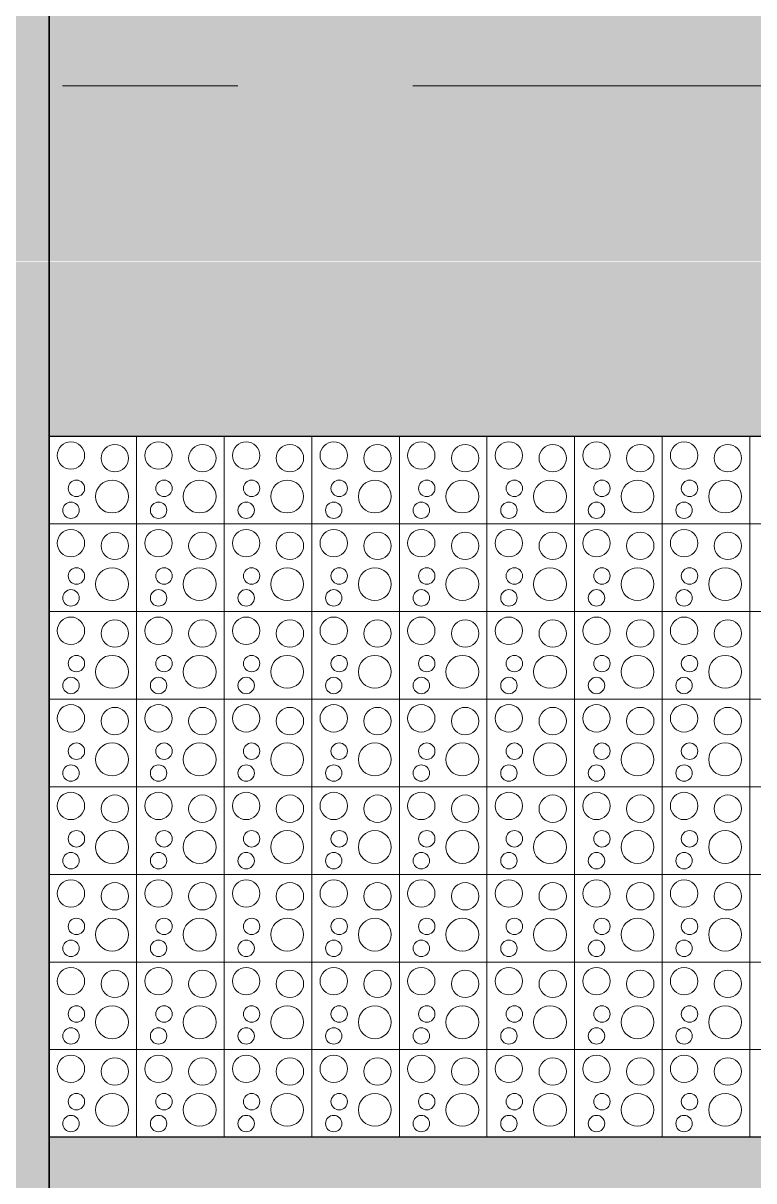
# Model space of a CAD drawing. Header units: inches. Extents: x 6 to 15224, y -733 to 6300.
# Drawn here: x 10577.7 to 10644.5, y 5121 to 5226.7 of the extents above; entities that cross this region are included whole.
import ezdxf

# ---------------------------------------------------------------- set-up
doc = ezdxf.new("R2010")
doc.units = ezdxf.units.IN
doc.header["$MEASUREMENT"] = 0
doc.linetypes.add('Center 1_2_', pattern=[112, 64, -16, 16, -16])
for name, color, linetype, lineweight in [('A-DETL', 90, 'Continuous', 13), ('A-FLOR-LEVL', 51, 'Continuous', 13), ('A-GLAZ', 151, 'Continuous', 25), ('A-WALL', 113, 'Continuous', 25), ('A-WALL-PATT', 111, 'Continuous', 25)]:
    doc.layers.add(name, color=color, linetype=linetype, lineweight=lineweight)

# ---------------------------------------------------------------- blocks, each defined once
blk = doc.blocks.new('WD Breeze Block-TS - 8x16-20237265-EAST ELEVATION')
at = {"layer": 'A-GLAZ', "lineweight": 13}
for p, q in [((1710, 5181), (1710, 5189)), ((1710, 5189), (1710, 5181)), ((1718, 5181), (1718, 5189)), ((1718, 5189), (1718, 5181)), ((1726, 5181), (1726, 5189)), ((1726, 5189), (1726, 5181)), ((1734, 5181), (1734, 5189)), ((1734, 5189), (1734, 5181)), ((1742, 5181), (1742, 5189)), ((1742, 5189), (1742, 5181)), ((1750, 5181), (1750, 5189)), ((1750, 5189), (1750, 5181)), ((1758, 5181), (1758, 5189)), ((1758, 5189), (1758, 5181)), ((1766, 5181), (1766, 5189)), ((1766, 5189), (1766, 5181)), ((1710, 5181), (1702, 5181)), ((1702, 5181), (1710, 5181)), ((1718, 5181), (1710, 5181)), ((1710, 5173), (1710, 5181)), ((1710, 5181), (1718, 5181)), ((1710, 5181), (1710, 5173)), ((1726, 5181), (1718, 5181)), ((1718, 5173), (1718, 5181)), ((1718, 5181), (1726, 5181)), ((1718, 5181), (1718, 5173)), ((1734, 5181), (1726, 5181)), ((1726, 5173), (1726, 5181)), ((1726, 5181), (1734, 5181)), ((1726, 5181), (1726, 5173)), ((1742, 5181), (1734, 5181)), ((1734, 5173), (1734, 5181)), ((1734, 5181), (1742, 5181)), ((1734, 5181), (1734, 5173)), ((1750, 5181), (1742, 5181)), ((1742, 5173), (1742, 5181)), ((1742, 5181), (1750, 5181)), ((1742, 5181), (1742, 5173)), ((1750, 5173), (1750, 5181)), ((1758, 5181), (1750, 5181)), ((1750, 5181), (1758, 5181)), ((1750, 5181), (1750, 5173)), ((1766, 5181), (1758, 5181)), ((1758, 5173), (1758, 5181)), ((1758, 5181), (1766, 5181)), ((1758, 5181), (1758, 5173)), ((1774, 5181), (1766, 5181)), ((1766, 5173), (1766, 5181)), ((1766, 5181), (1774, 5181)), ((1766, 5181), (1766, 5173)), ((1710, 5173), (1702, 5173)), ((1702, 5173), (1710, 5173)), ((1718, 5173), (1710, 5173)), ((1710, 5165), (1710, 5173)), ((1710, 5173), (1718, 5173)), ((1710, 5173), (1710, 5165)), ((1726, 5173), (1718, 5173)), ((1718, 5165), (1718, 5173)), ((1718, 5173), (1726, 5173)), ((1718, 5173), (1718, 5165)), ((1734, 5173), (1726, 5173)), ((1726, 5165), (1726, 5173)), ((1726, 5173), (1734, 5173)), ((1726, 5173), (1726, 5165)), ((1742, 5173), (1734, 5173)), ((1734, 5165), (1734, 5173)), ((1734, 5173), (1742, 5173)), ((1734, 5173), (1734, 5165)), ((1750, 5173), (1742, 5173)), ((1742, 5165), (1742, 5173)), ((1742, 5173), (1750, 5173)), ((1742, 5173), (1742, 5165)), ((1750, 5165), (1750, 5173)), ((1758, 5173), (1750, 5173)), ((1750, 5173), (1758, 5173)), ((1750, 5173), (1750, 5165)), ((1766, 5173), (1758, 5173)), ((1758, 5165), (1758, 5173)), ((1758, 5173), (1766, 5173)), ((1758, 5173), (1758, 5165)), ((1774, 5173), (1766, 5173)), ((1766, 5165), (1766, 5173)), ((1766, 5173), (1774, 5173)), ((1766, 5173), (1766, 5165)), ((1710, 5165), (1702, 5165)), ((1702, 5165), (1710, 5165)), ((1718, 5165), (1710, 5165)), ((1710, 5157), (1710, 5165)), ((1710, 5165), (1718, 5165)), ((1710, 5165), (1710, 5157)), ((1726, 5165), (1718, 5165)), ((1718, 5157), (1718, 5165)), ((1718, 5165), (1726, 5165)), ((1718, 5165), (1718, 5157)), ((1734, 5165), (1726, 5165)), ((1726, 5157), (1726, 5165)), ((1726, 5165), (1734, 5165)), ((1726, 5165), (1726, 5157)), ((1742, 5165), (1734, 5165)), ((1734, 5157), (1734, 5165)), ((1734, 5165), (1742, 5165)), ((1734, 5165), (1734, 5157)), ((1750, 5165), (1742, 5165)), ((1742, 5157), (1742, 5165)), ((1742, 5165), (1750, 5165)), ((1742, 5165), (1742, 5157)), ((1750, 5157), (1750, 5165)), ((1758, 5165), (1750, 5165)), ((1750, 5165), (1758, 5165)), ((1750, 5165), (1750, 5157)), ((1766, 5165), (1758, 5165)), ((1758, 5157), (1758, 5165)), ((1758, 5165), (1766, 5165)), ((1758, 5165), (1758, 5157)), ((1774, 5165), (1766, 5165)), ((1766, 5157), (1766, 5165)), ((1766, 5165), (1774, 5165)), ((1766, 5165), (1766, 5157)), ((1710, 5157), (1702, 5157)), ((1702, 5157), (1710, 5157)), ((1718, 5157), (1710, 5157)), ((1710, 5149), (1710, 5157)), ((1710, 5157), (1718, 5157)), ((1710, 5157), (1710, 5149)), ((1726, 5157), (1718, 5157)), ((1718, 5149), (1718, 5157)), ((1718, 5157), (1726, 5157)), ((1718, 5157), (1718, 5149)), ((1734, 5157), (1726, 5157)), ((1726, 5149), (1726, 5157)), ((1726, 5157), (1734, 5157)), ((1726, 5157), (1726, 5149)), ((1742, 5157), (1734, 5157)), ((1734, 5149), (1734, 5157)), ((1734, 5157), (1742, 5157)), ((1734, 5157), (1734, 5149)), ((1750, 5157), (1742, 5157)), ((1742, 5149), (1742, 5157)), ((1742, 5157), (1750, 5157)), ((1742, 5157), (1742, 5149)), ((1750, 5149), (1750, 5157)), ((1758, 5157), (1750, 5157)), ((1750, 5157), (1758, 5157)), ((1750, 5157), (1750, 5149)), ((1766, 5157), (1758, 5157)), ((1758, 5149), (1758, 5157)), ((1758, 5157), (1766, 5157)), ((1758, 5157), (1758, 5149)), ((1774, 5157), (1766, 5157)), ((1766, 5149), (1766, 5157)), ((1766, 5157), (1774, 5157)), ((1766, 5157), (1766, 5149)), ((1710, 5149), (1702, 5149)), ((1702, 5149), (1710, 5149)), ((1718, 5149), (1710, 5149)), ((1710, 5141), (1710, 5149)), ((1710, 5149), (1718, 5149)), ((1710, 5149), (1710, 5141)), ((1726, 5149), (1718, 5149)), ((1718, 5141), (1718, 5149)), ((1718, 5149), (1726, 5149)), ((1718, 5149), (1718, 5141)), ((1734, 5149), (1726, 5149)), ((1726, 5141), (1726, 5149)), ((1726, 5149), (1734, 5149)), ((1726, 5149), (1726, 5141)), ((1742, 5149), (1734, 5149)), ((1734, 5141), (1734, 5149)), ((1734, 5149), (1742, 5149)), ((1734, 5149), (1734, 5141)), ((1750, 5149), (1742, 5149)), ((1742, 5141), (1742, 5149)), ((1742, 5149), (1750, 5149)), ((1742, 5149), (1742, 5141)), ((1750, 5141), (1750, 5149)), ((1758, 5149), (1750, 5149)), ((1750, 5149), (1758, 5149)), ((1750, 5149), (1750, 5141)), ((1766, 5149), (1758, 5149)), ((1758, 5141), (1758, 5149)), ((1758, 5149), (1766, 5149)), ((1758, 5149), (1758, 5141)), ((1774, 5149), (1766, 5149)), ((1766, 5141), (1766, 5149)), ((1766, 5149), (1774, 5149)), ((1766, 5149), (1766, 5141)), ((1710, 5141), (1702, 5141)), ((1702, 5141), (1710, 5141)), ((1718, 5141), (1710, 5141)), ((1710, 5133), (1710, 5141)), ((1710, 5141), (1718, 5141)), ((1710, 5141), (1710, 5133)), ((1726, 5141), (1718, 5141)), ((1718, 5133), (1718, 5141)), ((1718, 5141), (1726, 5141)), ((1718, 5141), (1718, 5133)), ((1734, 5141), (1726, 5141)), ((1726, 5133), (1726, 5141)), ((1726, 5141), (1734, 5141)), ((1726, 5141), (1726, 5133)), ((1742, 5141), (1734, 5141)), ((1734, 5133), (1734, 5141)), ((1734, 5141), (1742, 5141)), ((1734, 5141), (1734, 5133)), ((1750, 5141), (1742, 5141)), ((1742, 5133), (1742, 5141)), ((1742, 5141), (1750, 5141)), ((1742, 5141), (1742, 5133)), ((1750, 5133), (1750, 5141)), ((1758, 5141), (1750, 5141)), ((1750, 5141), (1758, 5141)), ((1750, 5141), (1750, 5133)), ((1766, 5141), (1758, 5141)), ((1758, 5133), (1758, 5141)), ((1758, 5141), (1766, 5141)), ((1758, 5141), (1758, 5133)), ((1774, 5141), (1766, 5141)), ((1766, 5133), (1766, 5141)), ((1766, 5141), (1774, 5141)), ((1766, 5141), (1766, 5133)), ((1710, 5133), (1702, 5133)), ((1702, 5133), (1710, 5133)), ((1718, 5133), (1710, 5133)), ((1710, 5125), (1710, 5133)), ((1710, 5133), (1718, 5133)), ((1710, 5133), (1710, 5125)), ((1726, 5133), (1718, 5133)), ((1718, 5125), (1718, 5133)), ((1718, 5133), (1726, 5133)), ((1718, 5133), (1718, 5125)), ((1734, 5133), (1726, 5133)), ((1726, 5125), (1726, 5133)), ((1726, 5133), (1734, 5133)), ((1726, 5133), (1726, 5125)), ((1742, 5133), (1734, 5133)), ((1734, 5125), (1734, 5133)), ((1734, 5133), (1742, 5133)), ((1734, 5133), (1734, 5125)), ((1750, 5133), (1742, 5133)), ((1742, 5125), (1742, 5133)), ((1742, 5133), (1750, 5133)), ((1742, 5133), (1742, 5125)), ((1750, 5125), (1750, 5133)), ((1758, 5133), (1750, 5133)), ((1750, 5133), (1758, 5133)), ((1750, 5133), (1750, 5125)), ((1766, 5133), (1758, 5133)), ((1758, 5125), (1758, 5133)), ((1758, 5133), (1766, 5133)), ((1758, 5133), (1758, 5125)), ((1774, 5133), (1766, 5133)), ((1766, 5125), (1766, 5133)), ((1766, 5133), (1774, 5133)), ((1766, 5133), (1766, 5125))]:
    blk.add_line(p, q, dxfattribs=at)
for centre, radius, start, end in [((1704, 5187.25), 1.25, 0, 180), ((1708, 5187), 1.25, 0, 180), ((1712, 5187.25), 1.25, 0, 180), ((1716, 5187), 1.25, 0, 180), ((1720, 5187.25), 1.25, 0, 180), ((1724, 5187), 1.25, 0, 180), ((1728, 5187.25), 1.25, 0, 180), ((1732, 5187), 1.25, 0, 180), ((1736, 5187.25), 1.25, 0, 180), ((1740, 5187), 1.25, 0, 180), ((1744, 5187.25), 1.25, 0, 180), ((1748, 5187), 1.25, 0, 180), ((1752, 5187.25), 1.25, 0, 180), ((1756, 5187), 1.25, 0, 180), ((1760, 5187.25), 1.25, 0, 180), ((1764, 5187), 1.25, 0, 180), ((1704, 5187.25), 1.25, 180, 0), ((1712, 5187.25), 1.25, 180, 0), ((1720, 5187.25), 1.25, 180, 0), ((1728, 5187.25), 1.25, 180, 0), ((1736, 5187.25), 1.25, 180, 0), ((1744, 5187.25), 1.25, 180, 0), ((1752, 5187.25), 1.25, 180, 0), ((1760, 5187.25), 1.25, 180, 0), ((1708, 5187), 1.25, 180, 0), ((1716, 5187), 1.25, 180, 0), ((1724, 5187), 1.25, 180, 0), ((1732, 5187), 1.25, 180, 0), ((1740, 5187), 1.25, 180, 0), ((1748, 5187), 1.25, 180, 0), ((1756, 5187), 1.25, 180, 0), ((1764, 5187), 1.25, 180, 0), ((1704.5, 5184.25), 0.75, 0, 180), ((1707.75, 5183.5), 1.5, 0, 180), ((1712.5, 5184.25), 0.75, 0, 180), ((1715.75, 5183.5), 1.5, 0, 180), ((1720.5, 5184.25), 0.75, 0, 180), ((1723.75, 5183.5), 1.5, 0, 180), ((1728.5, 5184.25), 0.75, 0, 180), ((1731.75, 5183.5), 1.5, 0, 180), ((1736.5, 5184.25), 0.75, 0, 180), ((1739.75, 5183.5), 1.5, 0, 180), ((1744.5, 5184.25), 0.75, 0, 180), ((1747.75, 5183.5), 1.5, 0, 180), ((1752.5, 5184.25), 0.75, 0, 180), ((1755.75, 5183.5), 1.5, 0, 180), ((1760.5, 5184.25), 0.75, 0, 180), ((1763.75, 5183.5), 1.5, 0, 180), ((1704.5, 5184.25), 0.75, 180, 0), ((1712.5, 5184.25), 0.75, 180, 0), ((1720.5, 5184.25), 0.75, 180, 0), ((1728.5, 5184.25), 0.75, 180, 0), ((1736.5, 5184.25), 0.75, 180, 0), ((1744.5, 5184.25), 0.75, 180, 0), ((1752.5, 5184.25), 0.75, 180, 0), ((1760.5, 5184.25), 0.75, 180, 0), ((1704, 5182.25), 0.75, 0, 180), ((1707.75, 5183.5), 1.5, 180, 0), ((1712, 5182.25), 0.75, 0, 180), ((1715.75, 5183.5), 1.5, 180, 0), ((1720, 5182.25), 0.75, 0, 180), ((1723.75, 5183.5), 1.5, 180, 0), ((1728, 5182.25), 0.75, 0, 180), ((1731.75, 5183.5), 1.5, 180, 0), ((1736, 5182.25), 0.75, 0, 180), ((1739.75, 5183.5), 1.5, 180, 0), ((1744, 5182.25), 0.75, 0, 180), ((1747.75, 5183.5), 1.5, 180, 0), ((1752, 5182.25), 0.75, 0, 180), ((1755.75, 5183.5), 1.5, 180, 0), ((1760, 5182.25), 0.75, 0, 180), ((1763.75, 5183.5), 1.5, 180, 0), ((1704, 5182.25), 0.75, 180, 0), ((1712, 5182.25), 0.75, 180, 0), ((1720, 5182.25), 0.75, 180, 0), ((1728, 5182.25), 0.75, 180, 0), ((1736, 5182.25), 0.75, 180, 0), ((1744, 5182.25), 0.75, 180, 0), ((1752, 5182.25), 0.75, 180, 0), ((1760, 5182.25), 0.75, 180, 0), ((1704, 5179.25), 1.25, 0, 180), ((1708, 5179), 1.25, 0, 180), ((1712, 5179.25), 1.25, 0, 180), ((1716, 5179), 1.25, 0, 180), ((1720, 5179.25), 1.25, 0, 180), ((1724, 5179), 1.25, 0, 180), ((1728, 5179.25), 1.25, 0, 180), ((1732, 5179), 1.25, 0, 180), ((1736, 5179.25), 1.25, 0, 180), ((1740, 5179), 1.25, 0, 180), ((1744, 5179.25), 1.25, 0, 180), ((1748, 5179), 1.25, 0, 180), ((1752, 5179.25), 1.25, 0, 180), ((1756, 5179), 1.25, 0, 180), ((1760, 5179.25), 1.25, 0, 180), ((1764, 5179), 1.25, 0, 180), ((1704, 5179.25), 1.25, 180, 0), ((1708, 5179), 1.25, 180, 0), ((1712, 5179.25), 1.25, 180, 0), ((1716, 5179), 1.25, 180, 0), ((1720, 5179.25), 1.25, 180, 0), ((1724, 5179), 1.25, 180, 0), ((1728, 5179.25), 1.25, 180, 0), ((1732, 5179), 1.25, 180, 0), ((1736, 5179.25), 1.25, 180, 0), ((1740, 5179), 1.25, 180, 0), ((1744, 5179.25), 1.25, 180, 0), ((1748, 5179), 1.25, 180, 0), ((1752, 5179.25), 1.25, 180, 0), ((1756, 5179), 1.25, 180, 0), ((1760, 5179.25), 1.25, 180, 0), ((1764, 5179), 1.25, 180, 0), ((1704.5, 5176.25), 0.75, 0, 180), ((1707.75, 5175.5), 1.5, 0, 180), ((1712.5, 5176.25), 0.75, 0, 180), ((1715.75, 5175.5), 1.5, 0, 180), ((1720.5, 5176.25), 0.75, 0, 180), ((1723.75, 5175.5), 1.5, 0, 180), ((1728.5, 5176.25), 0.75, 0, 180), ((1731.75, 5175.5), 1.5, 0, 180), ((1736.5, 5176.25), 0.75, 0, 180), ((1739.75, 5175.5), 1.5, 0, 180), ((1744.5, 5176.25), 0.75, 0, 180), ((1747.75, 5175.5), 1.5, 0, 180), ((1752.5, 5176.25), 0.75, 0, 180), ((1755.75, 5175.5), 1.5, 0, 180), ((1760.5, 5176.25), 0.75, 0, 180), ((1763.75, 5175.5), 1.5, 0, 180), ((1704.5, 5176.25), 0.75, 180, 0), ((1707.75, 5175.5), 1.5, 180, 0), ((1712.5, 5176.25), 0.75, 180, 0), ((1715.75, 5175.5), 1.5, 180, 0), ((1720.5, 5176.25), 0.75, 180, 0), ((1723.75, 5175.5), 1.5, 180, 0), ((1728.5, 5176.25), 0.75, 180, 0), ((1731.75, 5175.5), 1.5, 180, 0), ((1736.5, 5176.25), 0.75, 180, 0), ((1739.75, 5175.5), 1.5, 180, 0), ((1744.5, 5176.25), 0.75, 180, 0), ((1747.75, 5175.5), 1.5, 180, 0), ((1752.5, 5176.25), 0.75, 180, 0), ((1755.75, 5175.5), 1.5, 180, 0), ((1760.5, 5176.25), 0.75, 180, 0), ((1763.75, 5175.5), 1.5, 180, 0), ((1704, 5174.25), 0.75, 0, 180), ((1712, 5174.25), 0.75, 0, 180), ((1720, 5174.25), 0.75, 0, 180), ((1728, 5174.25), 0.75, 0, 180), ((1736, 5174.25), 0.75, 0, 180), ((1744, 5174.25), 0.75, 0, 180), ((1752, 5174.25), 0.75, 0, 180), ((1760, 5174.25), 0.75, 0, 180), ((1704, 5174.25), 0.75, 180, 0), ((1712, 5174.25), 0.75, 180, 0), ((1720, 5174.25), 0.75, 180, 0), ((1728, 5174.25), 0.75, 180, 0), ((1736, 5174.25), 0.75, 180, 0), ((1744, 5174.25), 0.75, 180, 0), ((1752, 5174.25), 0.75, 180, 0), ((1760, 5174.25), 0.75, 180, 0), ((1704, 5171.25), 1.25, 0, 180), ((1712, 5171.25), 1.25, 0, 180), ((1720, 5171.25), 1.25, 0, 180), ((1728, 5171.25), 1.25, 0, 180), ((1736, 5171.25), 1.25, 0, 180), ((1744, 5171.25), 1.25, 0, 180), ((1752, 5171.25), 1.25, 0, 180), ((1760, 5171.25), 1.25, 0, 180), ((1704, 5171.25), 1.25, 180, 0), ((1708, 5171), 1.25, 0, 180), ((1712, 5171.25), 1.25, 180, 0), ((1716, 5171), 1.25, 0, 180), ((1720, 5171.25), 1.25, 180, 0), ((1724, 5171), 1.25, 0, 180), ((1728, 5171.25), 1.25, 180, 0), ((1732, 5171), 1.25, 0, 180), ((1736, 5171.25), 1.25, 180, 0), ((1740, 5171), 1.25, 0, 180), ((1744, 5171.25), 1.25, 180, 0), ((1748, 5171), 1.25, 0, 180), ((1752, 5171.25), 1.25, 180, 0), ((1756, 5171), 1.25, 0, 180), ((1760, 5171.25), 1.25, 180, 0), ((1764, 5171), 1.25, 0, 180), ((1708, 5171), 1.25, 180, 0), ((1716, 5171), 1.25, 180, 0), ((1724, 5171), 1.25, 180, 0), ((1732, 5171), 1.25, 180, 0), ((1740, 5171), 1.25, 180, 0), ((1748, 5171), 1.25, 180, 0), ((1756, 5171), 1.25, 180, 0), ((1764, 5171), 1.25, 180, 0), ((1704.5, 5168.25), 0.75, 0, 180), ((1704.5, 5168.25), 0.75, 180, 0), ((1707.75, 5167.5), 1.5, 0, 180), ((1712.5, 5168.25), 0.75, 0, 180), ((1712.5, 5168.25), 0.75, 180, 0), ((1715.75, 5167.5), 1.5, 0, 180), ((1720.5, 5168.25), 0.75, 0, 180), ((1720.5, 5168.25), 0.75, 180, 0), ((1723.75, 5167.5), 1.5, 0, 180), ((1728.5, 5168.25), 0.75, 0, 180), ((1728.5, 5168.25), 0.75, 180, 0), ((1731.75, 5167.5), 1.5, 0, 180), ((1736.5, 5168.25), 0.75, 0, 180), ((1736.5, 5168.25), 0.75, 180, 0), ((1739.75, 5167.5), 1.5, 0, 180), ((1744.5, 5168.25), 0.75, 0, 180), ((1744.5, 5168.25), 0.75, 180, 0), ((1747.75, 5167.5), 1.5, 0, 180), ((1752.5, 5168.25), 0.75, 0, 180), ((1752.5, 5168.25), 0.75, 180, 0), ((1755.75, 5167.5), 1.5, 0, 180), ((1760.5, 5168.25), 0.75, 0, 180), ((1760.5, 5168.25), 0.75, 180, 0), ((1763.75, 5167.5), 1.5, 0, 180), ((1707.75, 5167.5), 1.5, 180, 0), ((1715.75, 5167.5), 1.5, 180, 0), ((1723.75, 5167.5), 1.5, 180, 0), ((1731.75, 5167.5), 1.5, 180, 0), ((1739.75, 5167.5), 1.5, 180, 0), ((1747.75, 5167.5), 1.5, 180, 0), ((1755.75, 5167.5), 1.5, 180, 0), ((1763.75, 5167.5), 1.5, 180, 0), ((1704, 5166.25), 0.75, 0, 180), ((1704, 5166.25), 0.75, 180, 0), ((1712, 5166.25), 0.75, 0, 180), ((1712, 5166.25), 0.75, 180, 0), ((1720, 5166.25), 0.75, 0, 180), ((1720, 5166.25), 0.75, 180, 0), ((1728, 5166.25), 0.75, 0, 180), ((1728, 5166.25), 0.75, 180, 0), ((1736, 5166.25), 0.75, 0, 180), ((1736, 5166.25), 0.75, 180, 0), ((1744, 5166.25), 0.75, 0, 180), ((1744, 5166.25), 0.75, 180, 0), ((1752, 5166.25), 0.75, 0, 180), ((1752, 5166.25), 0.75, 180, 0), ((1760, 5166.25), 0.75, 0, 180), ((1760, 5166.25), 0.75, 180, 0), ((1704, 5163.25), 1.25, 0, 180), ((1708, 5163), 1.25, 0, 180), ((1712, 5163.25), 1.25, 0, 180), ((1716, 5163), 1.25, 0, 180), ((1720, 5163.25), 1.25, 0, 180), ((1724, 5163), 1.25, 0, 180), ((1728, 5163.25), 1.25, 0, 180), ((1732, 5163), 1.25, 0, 180), ((1736, 5163.25), 1.25, 0, 180), ((1740, 5163), 1.25, 0, 180), ((1744, 5163.25), 1.25, 0, 180), ((1748, 5163), 1.25, 0, 180), ((1752, 5163.25), 1.25, 0, 180), ((1756, 5163), 1.25, 0, 180), ((1760, 5163.25), 1.25, 0, 180), ((1764, 5163), 1.25, 0, 180), ((1704, 5163.25), 1.25, 180, 0), ((1708, 5163), 1.25, 180, 0), ((1712, 5163.25), 1.25, 180, 0), ((1716, 5163), 1.25, 180, 0), ((1720, 5163.25), 1.25, 180, 0), ((1724, 5163), 1.25, 180, 0), ((1728, 5163.25), 1.25, 180, 0), ((1732, 5163), 1.25, 180, 0), ((1736, 5163.25), 1.25, 180, 0), ((1740, 5163), 1.25, 180, 0), ((1744, 5163.25), 1.25, 180, 0), ((1748, 5163), 1.25, 180, 0), ((1752, 5163.25), 1.25, 180, 0), ((1756, 5163), 1.25, 180, 0), ((1760, 5163.25), 1.25, 180, 0), ((1764, 5163), 1.25, 180, 0), ((1704.5, 5160.25), 0.75, 0, 180), ((1707.75, 5159.5), 1.5, 0, 180), ((1712.5, 5160.25), 0.75, 0, 180), ((1715.75, 5159.5), 1.5, 0, 180), ((1720.5, 5160.25), 0.75, 0, 180), ((1723.75, 5159.5), 1.5, 0, 180), ((1728.5, 5160.25), 0.75, 0, 180), ((1731.75, 5159.5), 1.5, 0, 180), ((1736.5, 5160.25), 0.75, 0, 180), ((1739.75, 5159.5), 1.5, 0, 180), ((1744.5, 5160.25), 0.75, 0, 180), ((1747.75, 5159.5), 1.5, 0, 180), ((1752.5, 5160.25), 0.75, 0, 180), ((1755.75, 5159.5), 1.5, 0, 180), ((1760.5, 5160.25), 0.75, 0, 180), ((1763.75, 5159.5), 1.5, 0, 180), ((1704.5, 5160.25), 0.75, 180, 0), ((1712.5, 5160.25), 0.75, 180, 0), ((1720.5, 5160.25), 0.75, 180, 0), ((1728.5, 5160.25), 0.75, 180, 0), ((1736.5, 5160.25), 0.75, 180, 0), ((1744.5, 5160.25), 0.75, 180, 0), ((1752.5, 5160.25), 0.75, 180, 0), ((1760.5, 5160.25), 0.75, 180, 0), ((1704, 5158.25), 0.75, 0, 180), ((1707.75, 5159.5), 1.5, 180, 0), ((1712, 5158.25), 0.75, 0, 180), ((1715.75, 5159.5), 1.5, 180, 0), ((1720, 5158.25), 0.75, 0, 180), ((1723.75, 5159.5), 1.5, 180, 0), ((1728, 5158.25), 0.75, 0, 180), ((1731.75, 5159.5), 1.5, 180, 0), ((1736, 5158.25), 0.75, 0, 180), ((1739.75, 5159.5), 1.5, 180, 0), ((1744, 5158.25), 0.75, 0, 180), ((1747.75, 5159.5), 1.5, 180, 0), ((1752, 5158.25), 0.75, 0, 180), ((1755.75, 5159.5), 1.5, 180, 0), ((1760, 5158.25), 0.75, 0, 180), ((1763.75, 5159.5), 1.5, 180, 0), ((1704, 5158.25), 0.75, 180, 0), ((1712, 5158.25), 0.75, 180, 0), ((1720, 5158.25), 0.75, 180, 0), ((1728, 5158.25), 0.75, 180, 0), ((1736, 5158.25), 0.75, 180, 0), ((1744, 5158.25), 0.75, 180, 0), ((1752, 5158.25), 0.75, 180, 0), ((1760, 5158.25), 0.75, 180, 0), ((1704, 5155.25), 1.25, 0, 180), ((1712, 5155.25), 1.25, 0, 180), ((1720, 5155.25), 1.25, 0, 180), ((1728, 5155.25), 1.25, 0, 180), ((1736, 5155.25), 1.25, 0, 180), ((1744, 5155.25), 1.25, 0, 180), ((1752, 5155.25), 1.25, 0, 180), ((1760, 5155.25), 1.25, 0, 180), ((1708, 5155), 1.25, 0, 180), ((1716, 5155), 1.25, 0, 180), ((1724, 5155), 1.25, 0, 180), ((1732, 5155), 1.25, 0, 180), ((1740, 5155), 1.25, 0, 180), ((1748, 5155), 1.25, 0, 180), ((1756, 5155), 1.25, 0, 180), ((1764, 5155), 1.25, 0, 180), ((1704, 5155.25), 1.25, 180, 0), ((1708, 5155), 1.25, 180, 0), ((1712, 5155.25), 1.25, 180, 0), ((1716, 5155), 1.25, 180, 0), ((1720, 5155.25), 1.25, 180, 0), ((1724, 5155), 1.25, 180, 0), ((1728, 5155.25), 1.25, 180, 0), ((1732, 5155), 1.25, 180, 0), ((1736, 5155.25), 1.25, 180, 0), ((1740, 5155), 1.25, 180, 0), ((1744, 5155.25), 1.25, 180, 0), ((1748, 5155), 1.25, 180, 0), ((1752, 5155.25), 1.25, 180, 0), ((1756, 5155), 1.25, 180, 0), ((1760, 5155.25), 1.25, 180, 0), ((1764, 5155), 1.25, 180, 0), ((1704.5, 5152.25), 0.75, 0, 180), ((1704.5, 5152.25), 0.75, 180, 0), ((1707.75, 5151.5), 1.5, 0, 180), ((1712.5, 5152.25), 0.75, 0, 180), ((1712.5, 5152.25), 0.75, 180, 0), ((1715.75, 5151.5), 1.5, 0, 180), ((1720.5, 5152.25), 0.75, 0, 180), ((1720.5, 5152.25), 0.75, 180, 0), ((1723.75, 5151.5), 1.5, 0, 180), ((1728.5, 5152.25), 0.75, 0, 180), ((1728.5, 5152.25), 0.75, 180, 0), ((1731.75, 5151.5), 1.5, 0, 180), ((1736.5, 5152.25), 0.75, 0, 180), ((1736.5, 5152.25), 0.75, 180, 0), ((1739.75, 5151.5), 1.5, 0, 180), ((1744.5, 5152.25), 0.75, 0, 180), ((1744.5, 5152.25), 0.75, 180, 0), ((1747.75, 5151.5), 1.5, 0, 180), ((1752.5, 5152.25), 0.75, 0, 180), ((1752.5, 5152.25), 0.75, 180, 0), ((1755.75, 5151.5), 1.5, 0, 180), ((1760.5, 5152.25), 0.75, 0, 180), ((1760.5, 5152.25), 0.75, 180, 0), ((1763.75, 5151.5), 1.5, 0, 180), ((1707.75, 5151.5), 1.5, 180, 0), ((1715.75, 5151.5), 1.5, 180, 0), ((1723.75, 5151.5), 1.5, 180, 0), ((1731.75, 5151.5), 1.5, 180, 0), ((1739.75, 5151.5), 1.5, 180, 0), ((1747.75, 5151.5), 1.5, 180, 0), ((1755.75, 5151.5), 1.5, 180, 0), ((1763.75, 5151.5), 1.5, 180, 0), ((1704, 5150.25), 0.75, 0, 180), ((1704, 5150.25), 0.75, 180, 0), ((1712, 5150.25), 0.75, 0, 180), ((1712, 5150.25), 0.75, 180, 0), ((1720, 5150.25), 0.75, 0, 180), ((1720, 5150.25), 0.75, 180, 0), ((1728, 5150.25), 0.75, 0, 180), ((1728, 5150.25), 0.75, 180, 0), ((1736, 5150.25), 0.75, 0, 180), ((1736, 5150.25), 0.75, 180, 0), ((1744, 5150.25), 0.75, 0, 180), ((1744, 5150.25), 0.75, 180, 0), ((1752, 5150.25), 0.75, 0, 180), ((1752, 5150.25), 0.75, 180, 0), ((1760, 5150.25), 0.75, 0, 180), ((1760, 5150.25), 0.75, 180, 0), ((1704, 5147.25), 1.25, 0, 180), ((1708, 5147), 1.25, 0, 180), ((1712, 5147.25), 1.25, 0, 180), ((1716, 5147), 1.25, 0, 180), ((1720, 5147.25), 1.25, 0, 180), ((1724, 5147), 1.25, 0, 180), ((1728, 5147.25), 1.25, 0, 180), ((1732, 5147), 1.25, 0, 180), ((1736, 5147.25), 1.25, 0, 180), ((1740, 5147), 1.25, 0, 180), ((1744, 5147.25), 1.25, 0, 180), ((1748, 5147), 1.25, 0, 180), ((1752, 5147.25), 1.25, 0, 180), ((1756, 5147), 1.25, 0, 180), ((1760, 5147.25), 1.25, 0, 180), ((1764, 5147), 1.25, 0, 180), ((1704, 5147.25), 1.25, 180, 0), ((1708, 5147), 1.25, 180, 0), ((1712, 5147.25), 1.25, 180, 0), ((1716, 5147), 1.25, 180, 0), ((1720, 5147.25), 1.25, 180, 0), ((1724, 5147), 1.25, 180, 0), ((1728, 5147.25), 1.25, 180, 0), ((1732, 5147), 1.25, 180, 0), ((1736, 5147.25), 1.25, 180, 0), ((1740, 5147), 1.25, 180, 0), ((1744, 5147.25), 1.25, 180, 0), ((1748, 5147), 1.25, 180, 0), ((1752, 5147.25), 1.25, 180, 0), ((1756, 5147), 1.25, 180, 0), ((1760, 5147.25), 1.25, 180, 0), ((1764, 5147), 1.25, 180, 0), ((1704.5, 5144.25), 0.75, 0, 180), ((1707.75, 5143.5), 1.5, 0, 180), ((1712.5, 5144.25), 0.75, 0, 180), ((1715.75, 5143.5), 1.5, 0, 180), ((1720.5, 5144.25), 0.75, 0, 180), ((1723.75, 5143.5), 1.5, 0, 180), ((1728.5, 5144.25), 0.75, 0, 180), ((1731.75, 5143.5), 1.5, 0, 180), ((1736.5, 5144.25), 0.75, 0, 180), ((1739.75, 5143.5), 1.5, 0, 180), ((1744.5, 5144.25), 0.75, 0, 180), ((1747.75, 5143.5), 1.5, 0, 180), ((1752.5, 5144.25), 0.75, 0, 180), ((1755.75, 5143.5), 1.5, 0, 180), ((1760.5, 5144.25), 0.75, 0, 180), ((1763.75, 5143.5), 1.5, 0, 180), ((1704.5, 5144.25), 0.75, 180, 0), ((1712.5, 5144.25), 0.75, 180, 0), ((1720.5, 5144.25), 0.75, 180, 0), ((1728.5, 5144.25), 0.75, 180, 0), ((1736.5, 5144.25), 0.75, 180, 0), ((1744.5, 5144.25), 0.75, 180, 0), ((1752.5, 5144.25), 0.75, 180, 0), ((1760.5, 5144.25), 0.75, 180, 0), ((1704, 5142.25), 0.75, 0, 180), ((1707.75, 5143.5), 1.5, 180, 0), ((1712, 5142.25), 0.75, 0, 180), ((1715.75, 5143.5), 1.5, 180, 0), ((1720, 5142.25), 0.75, 0, 180), ((1723.75, 5143.5), 1.5, 180, 0), ((1728, 5142.25), 0.75, 0, 180), ((1731.75, 5143.5), 1.5, 180, 0), ((1736, 5142.25), 0.75, 0, 180), ((1739.75, 5143.5), 1.5, 180, 0), ((1744, 5142.25), 0.75, 0, 180), ((1747.75, 5143.5), 1.5, 180, 0), ((1752, 5142.25), 0.75, 0, 180), ((1755.75, 5143.5), 1.5, 180, 0), ((1760, 5142.25), 0.75, 0, 180), ((1763.75, 5143.5), 1.5, 180, 0), ((1704, 5142.25), 0.75, 180, 0), ((1712, 5142.25), 0.75, 180, 0), ((1720, 5142.25), 0.75, 180, 0), ((1728, 5142.25), 0.75, 180, 0), ((1736, 5142.25), 0.75, 180, 0), ((1744, 5142.25), 0.75, 180, 0), ((1752, 5142.25), 0.75, 180, 0), ((1760, 5142.25), 0.75, 180, 0), ((1704, 5139.25), 1.25, 0, 180), ((1708, 5139), 1.25, 0, 180), ((1712, 5139.25), 1.25, 0, 180), ((1716, 5139), 1.25, 0, 180), ((1720, 5139.25), 1.25, 0, 180), ((1724, 5139), 1.25, 0, 180), ((1728, 5139.25), 1.25, 0, 180), ((1732, 5139), 1.25, 0, 180), ((1736, 5139.25), 1.25, 0, 180), ((1740, 5139), 1.25, 0, 180), ((1744, 5139.25), 1.25, 0, 180), ((1748, 5139), 1.25, 0, 180), ((1752, 5139.25), 1.25, 0, 180), ((1756, 5139), 1.25, 0, 180), ((1760, 5139.25), 1.25, 0, 180), ((1764, 5139), 1.25, 0, 180), ((1704, 5139.25), 1.25, 180, 0), ((1708, 5139), 1.25, 180, 0), ((1712, 5139.25), 1.25, 180, 0), ((1716, 5139), 1.25, 180, 0), ((1720, 5139.25), 1.25, 180, 0), ((1724, 5139), 1.25, 180, 0), ((1728, 5139.25), 1.25, 180, 0), ((1732, 5139), 1.25, 180, 0), ((1736, 5139.25), 1.25, 180, 0), ((1740, 5139), 1.25, 180, 0), ((1744, 5139.25), 1.25, 180, 0), ((1748, 5139), 1.25, 180, 0), ((1752, 5139.25), 1.25, 180, 0), ((1756, 5139), 1.25, 180, 0), ((1760, 5139.25), 1.25, 180, 0), ((1764, 5139), 1.25, 180, 0), ((1704.5, 5136.25), 0.75, 0, 180), ((1707.75, 5135.5), 1.5, 0, 180), ((1712.5, 5136.25), 0.75, 0, 180), ((1715.75, 5135.5), 1.5, 0, 180), ((1720.5, 5136.25), 0.75, 0, 180), ((1723.75, 5135.5), 1.5, 0, 180), ((1728.5, 5136.25), 0.75, 0, 180), ((1731.75, 5135.5), 1.5, 0, 180), ((1736.5, 5136.25), 0.75, 0, 180), ((1739.75, 5135.5), 1.5, 0, 180), ((1744.5, 5136.25), 0.75, 0, 180), ((1747.75, 5135.5), 1.5, 0, 180), ((1752.5, 5136.25), 0.75, 0, 180), ((1755.75, 5135.5), 1.5, 0, 180), ((1760.5, 5136.25), 0.75, 0, 180), ((1763.75, 5135.5), 1.5, 0, 180), ((1704.5, 5136.25), 0.75, 180, 0), ((1707.75, 5135.5), 1.5, 180, 0), ((1712.5, 5136.25), 0.75, 180, 0), ((1715.75, 5135.5), 1.5, 180, 0), ((1720.5, 5136.25), 0.75, 180, 0), ((1723.75, 5135.5), 1.5, 180, 0), ((1728.5, 5136.25), 0.75, 180, 0), ((1731.75, 5135.5), 1.5, 180, 0), ((1736.5, 5136.25), 0.75, 180, 0), ((1739.75, 5135.5), 1.5, 180, 0), ((1744.5, 5136.25), 0.75, 180, 0), ((1747.75, 5135.5), 1.5, 180, 0), ((1752.5, 5136.25), 0.75, 180, 0), ((1755.75, 5135.5), 1.5, 180, 0), ((1760.5, 5136.25), 0.75, 180, 0), ((1763.75, 5135.5), 1.5, 180, 0), ((1704, 5134.25), 0.75, 0, 180), ((1704, 5134.25), 0.75, 180, 0), ((1712, 5134.25), 0.75, 0, 180), ((1712, 5134.25), 0.75, 180, 0), ((1720, 5134.25), 0.75, 0, 180), ((1720, 5134.25), 0.75, 180, 0), ((1728, 5134.25), 0.75, 0, 180), ((1728, 5134.25), 0.75, 180, 0), ((1736, 5134.25), 0.75, 0, 180), ((1736, 5134.25), 0.75, 180, 0), ((1744, 5134.25), 0.75, 0, 180), ((1744, 5134.25), 0.75, 180, 0), ((1752, 5134.25), 0.75, 0, 180), ((1752, 5134.25), 0.75, 180, 0), ((1760, 5134.25), 0.75, 0, 180), ((1760, 5134.25), 0.75, 180, 0), ((1704, 5131.25), 1.25, 0, 180), ((1708, 5131), 1.25, 0, 180), ((1712, 5131.25), 1.25, 0, 180), ((1716, 5131), 1.25, 0, 180), ((1720, 5131.25), 1.25, 0, 180), ((1724, 5131), 1.25, 0, 180), ((1728, 5131.25), 1.25, 0, 180), ((1732, 5131), 1.25, 0, 180), ((1736, 5131.25), 1.25, 0, 180), ((1740, 5131), 1.25, 0, 180), ((1744, 5131.25), 1.25, 0, 180), ((1748, 5131), 1.25, 0, 180), ((1752, 5131.25), 1.25, 0, 180), ((1756, 5131), 1.25, 0, 180), ((1760, 5131.25), 1.25, 0, 180), ((1764, 5131), 1.25, 0, 180), ((1704, 5131.25), 1.25, 180, 0), ((1712, 5131.25), 1.25, 180, 0), ((1720, 5131.25), 1.25, 180, 0), ((1728, 5131.25), 1.25, 180, 0), ((1736, 5131.25), 1.25, 180, 0), ((1744, 5131.25), 1.25, 180, 0), ((1752, 5131.25), 1.25, 180, 0), ((1760, 5131.25), 1.25, 180, 0), ((1708, 5131), 1.25, 180, 0), ((1716, 5131), 1.25, 180, 0), ((1724, 5131), 1.25, 180, 0), ((1732, 5131), 1.25, 180, 0), ((1740, 5131), 1.25, 180, 0), ((1748, 5131), 1.25, 180, 0), ((1756, 5131), 1.25, 180, 0), ((1764, 5131), 1.25, 180, 0), ((1704.5, 5128.25), 0.75, 0, 180), ((1707.75, 5127.5), 1.5, 0, 180), ((1712.5, 5128.25), 0.75, 0, 180), ((1715.75, 5127.5), 1.5, 0, 180), ((1720.5, 5128.25), 0.75, 0, 180), ((1723.75, 5127.5), 1.5, 0, 180), ((1728.5, 5128.25), 0.75, 0, 180), ((1731.75, 5127.5), 1.5, 0, 180), ((1736.5, 5128.25), 0.75, 0, 180), ((1739.75, 5127.5), 1.5, 0, 180), ((1744.5, 5128.25), 0.75, 0, 180), ((1747.75, 5127.5), 1.5, 0, 180), ((1752.5, 5128.25), 0.75, 0, 180), ((1755.75, 5127.5), 1.5, 0, 180), ((1760.5, 5128.25), 0.75, 0, 180), ((1763.75, 5127.5), 1.5, 0, 180), ((1704.5, 5128.25), 0.75, 180, 0), ((1712.5, 5128.25), 0.75, 180, 0), ((1720.5, 5128.25), 0.75, 180, 0), ((1728.5, 5128.25), 0.75, 180, 0), ((1736.5, 5128.25), 0.75, 180, 0), ((1744.5, 5128.25), 0.75, 180, 0), ((1752.5, 5128.25), 0.75, 180, 0), ((1760.5, 5128.25), 0.75, 180, 0), ((1704, 5126.25), 0.75, 0, 180), ((1707.75, 5127.5), 1.5, 180, 0), ((1712, 5126.25), 0.75, 0, 180), ((1715.75, 5127.5), 1.5, 180, 0), ((1720, 5126.25), 0.75, 0, 180), ((1723.75, 5127.5), 1.5, 180, 0), ((1728, 5126.25), 0.75, 0, 180), ((1731.75, 5127.5), 1.5, 180, 0), ((1736, 5126.25), 0.75, 0, 180), ((1739.75, 5127.5), 1.5, 180, 0), ((1744, 5126.25), 0.75, 0, 180), ((1747.75, 5127.5), 1.5, 180, 0), ((1752, 5126.25), 0.75, 0, 180), ((1755.75, 5127.5), 1.5, 180, 0), ((1760, 5126.25), 0.75, 0, 180), ((1763.75, 5127.5), 1.5, 180, 0), ((1704, 5126.25), 0.75, 180, 0), ((1712, 5126.25), 0.75, 180, 0), ((1720, 5126.25), 0.75, 180, 0), ((1728, 5126.25), 0.75, 180, 0), ((1736, 5126.25), 0.75, 180, 0), ((1744, 5126.25), 0.75, 180, 0), ((1752, 5126.25), 0.75, 180, 0), ((1760, 5126.25), 0.75, 180, 0)]:
    blk.add_arc(centre, radius, start, end, dxfattribs=at)

msp = doc.modelspace()

# ---------------------------------------------------------------- hatches: boundary and pattern name
at = {"layer": 'A-WALL-PATT', "lineweight": 13}
h = msp.add_hatch(dxfattribs=at)
h.set_pattern_fill('FP_312', color=256, style=0, pattern_type=2)
h.set_pattern_definition([(0, (11628.117, 5221), (0, 8), []), (90, (11628.117, 5221), (-8, 8), [8, -8])])
h.paths.add_polyline_path([(10463.51838735, 5205), (10483.36692555, 5205), (10483.36692555, 5213), (10532.86692555, 5213), (10532.86692555, 5205), (11636.49192555, 5205), (11636.49192555, 5330.25), (11510.24192555, 5330.25), (11510.24192555, 5320.75), (11484.74192555, 5320.75), (11484.74192555, 5330.25), (11257.6848238, 5330.25), (11257.6848238, 5320.75), (11232.1848238, 5320.75), (11232.1848238, 5330.25), (11226.17942555, 5330.25), (11226.17942555, 5320.75), (11200.67942555, 5320.75), (11200.67942555, 5330.25), (10717.17942555, 5330.25), (10717.17942555, 5320.75), (10691.67942555, 5320.75), (10691.67942555, 5330.25), (10171.80801526, 5330.25), (10171.80801526, 5320.75), (10146.30801526, 5320.75), (10146.30801526, 5330.25), (9631.24192555, 5330.25), (9631.24192555, 5320.75), (9605.74192555, 5320.75), (9605.74192555, 5330.25), (9589.86503123, 5330.25), (9589.86503123, 5320.75), (9564.36503123, 5320.75), (9564.36503123, 5330.25), (8951.11692555, 5330.25), (8951.11692555, 5205), (9179.36692555, 5205), (9179.36692555, 5210.75), (9228.86692555, 5210.75), (9228.86692555, 5205), (9843.36692555, 5205), (9843.36692555, 5213), (9892.86692555, 5213), (9892.86692555, 5205), (10430.84472069, 5205)])
h.paths.add_polyline_path([(10060.11692555, 5229), (10060.11692555, 5325), (10108.11692555, 5325), (10108.11692555, 5229), (10104.10805402, 5229)])
h.paths.add_polyline_path([(11296.69688735, 5229), (11284.11692555, 5229), (11284.11692555, 5325), (11356.11692555, 5325), (11356.11692555, 5229), (11313.03372069, 5229)])
h.paths.add_polyline_path([(10620.11692555, 5229), (10620.11692555, 5325), (10668.11692555, 5325), (10668.11692555, 5229), (10626.88672069, 5229)])
h.paths.add_polyline_path([(9276.11692555, 5229), (9228.11692555, 5229), (9228.11692555, 5325), (9276.11692555, 5325), (9276.11692555, 5232.51457183)])
h.paths.add_polyline_path([(9842.71872069, 5229), (9804.11692555, 5229), (9804.11692555, 5325), (9852.11692555, 5325), (9852.11692555, 5229)])
h.paths.add_polyline_path([(10528.86572069, 5229), (10484.11692555, 5229), (10484.11692555, 5325), (10532.11692555, 5325), (10532.11692555, 5229)])
h.paths.add_polyline_path([(9404.11692555, 5229), (9356.11692555, 5229), (9356.11692555, 5325), (9404.11692555, 5325), (9404.11692555, 5232.51457183)])
h.paths.add_polyline_path([(9091.22438735, 5229), (9068.11692555, 5229), (9068.11692555, 5325), (9140.11692555, 5325), (9140.11692555, 5229), (9123.89805402, 5229)])
h.paths.add_polyline_path([(9492.11692555, 5229), (9492.11692555, 5325), (9516.11692555, 5325), (9516.11692555, 5229), (9515.98205402, 5229)])
h.paths.add_polyline_path([(10252.11692555, 5229), (10180.11692555, 5229), (10180.11692555, 5325), (10252.11692555, 5325), (10252.11692555, 5270.62590516)])
h.paths.add_polyline_path([(9973.41338735, 5229), (9932.11692555, 5229), (9932.11692555, 5325), (9980.11692555, 5325), (9980.11692555, 5229)])
h.paths.add_polyline_path([(11460.06522069, 5229), (11420.11692555, 5229), (11420.11692555, 5325), (11468.11692555, 5325), (11468.11692555, 5229)])
h.paths.add_polyline_path([(11196.11692555, 5229), (11148.11692555, 5229), (11148.11692555, 5325), (11196.11692555, 5325), (11196.11692555, 5232.51457183)])
h.paths.add_polyline_path([(10396.11692555, 5229), (10348.11692555, 5229), (10348.11692555, 5325), (10396.11692555, 5325), (10396.11692555, 5232.51457183)])
h.paths.add_polyline_path([(9540.11692555, 5229), (9540.11692555, 5325), (9564.11692555, 5325), (9564.11692555, 5229), (9548.65572069, 5229)])
h.paths.add_polyline_path([(9724.11692555, 5229), (9652.11692555, 5229), (9652.11692555, 5325), (9724.11692555, 5325), (9724.11692555, 5232.51457183)])
h.paths.add_polyline_path([(10796.11692555, 5229), (10724.11692555, 5229), (10724.11692555, 5325), (10796.11692555, 5325), (10796.11692555, 5232.51457183)])
h.paths.add_polyline_path([(10844.11692555, 5229), (10844.11692555, 5325), (10868.11692555, 5325), (10868.11692555, 5229), (10855.60238735, 5229)])
h.paths.add_polyline_path([(11068.11692555, 5229), (11020.11692555, 5229), (11020.11692555, 5325), (11068.11692555, 5325), (11068.11692555, 5232.51457183)])
h.paths.add_polyline_path([(11524.11692555, 5229), (11524.11692555, 5325), (11572.11692555, 5325), (11572.11692555, 5229), (11525.41255402, 5229)])
h.paths.add_polyline_path([(10908.11692555, 5229), (10908.11692555, 5325), (10932.11692555, 5325), (10932.11692555, 5229), (10920.94972069, 5229)])
h = msp.add_hatch(dxfattribs=at)
h.set_pattern_fill('FP_311', color=256, style=0, pattern_type=2)
h.set_pattern_definition([(0, (11628.117, 5109), (0, 8), []), (90, (11628.117, 5109), (-8, 8), [8, -8])])
h.paths.add_polyline_path([(8951.11692555, 5053), (9021.34244981, 5053), (9145.36692555, 5055.09410516), (9145.36692555, 5057), (9146.11692555, 5057), (9146.11692555, 5090), (9179.36692555, 5090), (9179.36692555, 5205), (8951.11692555, 5205), (8951.11692555, 5080.06923849)])
h.paths.add_polyline_path([(10953.62338735, 5090), (11215.01272069, 5090.03927146), (11242.29947594, 5090.49999774), (11636.49192555, 5090.49999774), (11636.49192555, 5205), (10532.86692555, 5204.94230769), (10532.86692555, 5091.5), (10483.36692555, 5091.5), (10483.36692555, 5205), (9892.86692555, 5204.94642857), (9892.86692555, 5091.5), (9843.36692555, 5091.5), (9843.36692555, 5205), (9228.86692555, 5204.95588235), (9228.86692555, 5090), (10822.92872069, 5090)])
h.paths.add_polyline_path([(11166.00222069, 5125), (11092.11692555, 5125), (11092.11692555, 5189), (11236.11692555, 5189), (11236.11692555, 5125), (11174.17063735, 5125)])
h.paths.add_polyline_path([(10953.62338735, 5125), (10916.11692555, 5125), (10916.11692555, 5189), (11060.11692555, 5189), (11060.11692555, 5125), (10961.79180402, 5125)])
h.paths.add_polyline_path([(10790.25505402, 5125), (10740.11692555, 5125), (10740.11692555, 5189), (10868.11692555, 5189), (10868.11692555, 5125), (10798.42347069, 5125)])
h.paths.add_polyline_path([(10618.71830402, 5125), (10580.11692555, 5125), (10580.11692555, 5189), (10708.11692555, 5189), (10708.11692555, 5125), (10626.88672069, 5125)])
h.paths.add_polyline_path([(10373.66580402, 5125), (10308.11692555, 5125), (10308.11692555, 5189), (10452.11692555, 5189), (10452.11692555, 5125), (10381.83422069, 5125)])
h.paths.add_polyline_path([(10136.78172069, 5125), (10116.11692555, 5125), (10116.11692555, 5189), (10260.11692555, 5189), (10260.11692555, 5125), (10144.95013735, 5125)])
h.paths.add_polyline_path([(10038.76072069, 5125), (9940.11692555, 5125), (9940.11692555, 5189), (10084.11692555, 5189), (10084.11692555, 5125), (10046.92913735, 5125)])
h.paths.add_polyline_path([(9818.21347069, 5125), (9740.11692555, 5125), (9740.11692555, 5189), (9828.11692555, 5189), (9828.11692555, 5125), (9826.38188735, 5125)])
h.paths.add_polyline_path([(9708.11692555, 5125), (9548.11692555, 5125), (9548.11692555, 5189), (9708.11692555, 5189), (9708.11692555, 5127.70840516)])
h.paths.add_polyline_path([(9356.11692555, 5125), (9356.11692555, 5189), (9500.11692555, 5189), (9500.11692555, 5125), (9360.78213735, 5125)])
h.paths.add_polyline_path([(9254.59272069, 5125), (9244.11692555, 5125), (9244.11692555, 5189), (9324.11692555, 5189), (9324.11692555, 5125), (9262.76113735, 5125)])

# ---------------------------------------------------------------- linework, layer by layer
at = {"layer": 'A-DETL', "lineweight": 35}
msp.add_line((10580.11692555, 5330.25), (10580.11692555, 5041.95790516), dxfattribs=at)
at = {"layer": 'A-FLOR-LEVL', "linetype": 'Center 1_2_'}
msp.add_line((8821.35523145, 5221), (13032.89411354, 5221), dxfattribs=at)
at = {"layer": 'A-WALL'}
for p, q in [((10580.11692555, 5125), (10580.11692555, 5189)), ((10580.11692555, 5189), (10708.11692555, 5189)), ((10708.11692555, 5125), (10580.11692555, 5125))]:
    msp.add_line(p, q, dxfattribs=at)

# ---------------------------------------------------------------- block references
at = {"layer": 'A-GLAZ'}
msp.add_blockref('WD Breeze Block-TS - 8x16-20237265-EAST ELEVATION', (8878.11692555, 0), dxfattribs=at)

doc.saveas('drawing.dxf')
